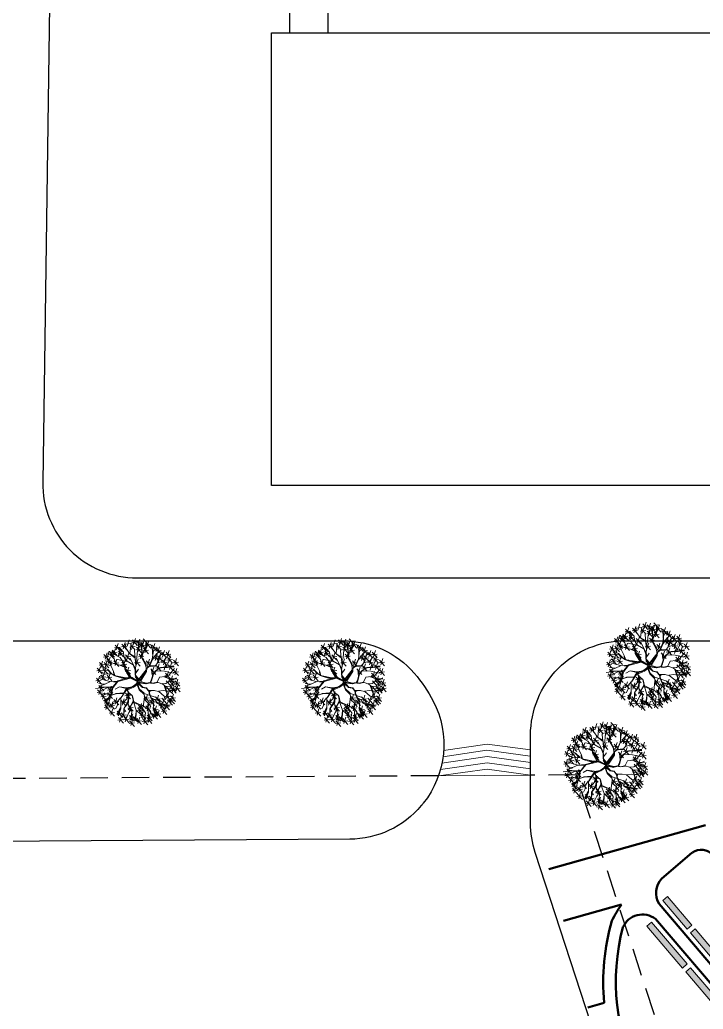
# Model space of a CAD drawing. Header units: metres. Extents: x 17323 to 19722, y -15306 to 10704.
# Drawn here: x 19136.8 to 19245.3, y -14877.5 to -14720.2 of the extents above; entities that cross this region are included whole.
import ezdxf

# ---------------------------------------------------------------- set-up
doc = ezdxf.new("R2010")
doc.units = ezdxf.units.M
doc.header["$LTSCALE"] = 35
doc.header["$MEASUREMENT"] = 0
doc.linetypes.add('HIDDEN2', pattern=[0.1875, 0.125, -0.0625])
doc.layers.get('0').update_dxf_attribs({"linetype": 'CONTINUOUS'})
for name, color, linetype in [('brop', 252, 'CONTINUOUS'), ('hidden 1', 154, 'HIDDEN2'), ('seating', 164, 'CONTINUOUS')]:
    doc.layers.add(name, color=color, linetype=linetype)
for name, color, linetype, lineweight in [('column', 82, 'CONTINUOUS', 18), ('LEADER TEXT', 146, 'CONTINUOUS', 20), ('road', 7, 'CONTINUOUS', 50), ('trees', 7, 'CONTINUOUS', 20)]:
    doc.layers.add(name, color=color, linetype=linetype, lineweight=lineweight)

# ---------------------------------------------------------------- blocks, each defined once
blk = doc.blocks.new('ARPLS027')
at = {"linetype": 'ByBlock'}
for p, q in [((-0.11, 0.522), (-0.181, 0.458)), ((-0.17, 0.506), (-0.089, 0.481)), ((-0.143, 0.528), (-0.135, 0.458)), ((-0.093, 0.548), (-0.085, 0.479)), ((-0.087, 0.509), (-0.079, 0.44)), ((0.038, 0.536), (-0.033, 0.473)), ((-0.022, 0.521), (0.059, 0.496)), ((0.005, 0.542), (0.013, 0.473)), ((0.166, 0.525), (0.095, 0.462)), ((0.106, 0.51), (0.187, 0.485)), ((0.133, 0.531), (0.141, 0.462)), ((-0.303, 0.43), (-0.374, 0.367)), ((-0.363, 0.414), (-0.282, 0.389)), ((-0.336, 0.436), (-0.328, 0.367)), ((-0.246, 0.431), (-0.317, 0.367)), ((-0.218, 0.36), (-0.311, 0.39)), ((-0.306, 0.415), (-0.225, 0.39)), ((-0.279, 0.437), (-0.271, 0.367)), ((-0.216, 0.364), (-0.27, 0.43)), ((-0.261, 0.43), (-0.218, 0.375)), ((-0.218, 0.375), (-0.253, 0.439)), ((-0.205, 0.368), (-0.246, 0.444)), ((-0.169, 0.473), (-0.241, 0.41)), ((-0.229, 0.458), (-0.149, 0.433)), ((-0.149, 0.393), (-0.22, 0.33)), ((-0.202, 0.479), (-0.194, 0.41)), ((-0.181, 0.399), (-0.173, 0.33)), ((-0.163, 0.409), (-0.175, 0.435)), ((-0.173, 0.325), (-0.158, 0.43)), ((-0.158, 0.43), (-0.165, 0.478)), ((-0.083, 0.388), (-0.154, 0.325)), ((-0.081, 0.388), (-0.128, 0.486)), ((-0.054, 0.503), (-0.125, 0.44)), ((-0.116, 0.394), (-0.108, 0.325)), ((-0.114, 0.488), (-0.033, 0.463)), ((-0.081, 0.454), (-0.087, 0.497)), ((-0.087, 0.34), (-0.078, 0.394)), ((-0.081, 0.497), (-0.077, 0.456)), ((-0.078, 0.394), (-0.081, 0.454)), ((-0.078, 0.377), (-0.072, 0.499)), ((-0.04, 0.426), (-0.064, 0.497)), ((-0.038, 0.428), (-0.029, 0.504)), ((-0.008, 0.364), (-0.038, 0.428)), ((-0.006, 0.364), (0.035, 0.504)), ((0.077, 0.4), (0.006, 0.337)), ((0.078, 0.478), (0.007, 0.415)), ((0.018, 0.385), (0.098, 0.36)), ((0.019, 0.463), (0.099, 0.438)), ((0.044, 0.406), (0.052, 0.337)), ((0.046, 0.484), (0.054, 0.415)), ((0.089, 0.424), (0.061, 0.501)), ((0.093, 0.338), (0.089, 0.424)), ((0.091, 0.426), (0.123, 0.484)), ((0.163, 0.452), (0.092, 0.389)), ((0.093, 0.351), (0.147, 0.392)), ((0.095, 0.338), (0.147, 0.39)), ((0.103, 0.437), (0.184, 0.412)), ((0.13, 0.458), (0.138, 0.389)), ((0.147, 0.39), (0.181, 0.465)), ((0.236, 0.496), (0.165, 0.433)), ((0.24, 0.438), (0.169, 0.375)), ((0.176, 0.48), (0.257, 0.456)), ((0.18, 0.423), (0.261, 0.398)), ((0.192, 0.349), (0.3, 0.398)), ((0.203, 0.502), (0.211, 0.433)), ((0.207, 0.444), (0.215, 0.375)), ((0.284, 0.402), (0.213, 0.339)), ((0.224, 0.386), (0.305, 0.361)), ((0.25, 0.364), (0.259, 0.422)), ((0.251, 0.408), (0.259, 0.339)), ((0.341, 0.439), (0.27, 0.376)), ((0.281, 0.423), (0.362, 0.399)), ((0.301, 0.397), (0.382, 0.372)), ((0.308, 0.445), (0.316, 0.376)), ((-0.464, 0.255), (-0.535, 0.192)), ((-0.497, 0.261), (-0.489, 0.192)), ((-0.382, 0.269), (-0.454, 0.206)), ((-0.375, 0.367), (-0.446, 0.304)), ((-0.442, 0.254), (-0.362, 0.229)), ((-0.435, 0.351), (-0.354, 0.327)), ((-0.352, 0.226), (-0.435, 0.263)), ((-0.352, 0.229), (-0.427, 0.265)), ((-0.337, 0.229), (-0.42, 0.274)), ((-0.415, 0.275), (-0.407, 0.206)), ((-0.408, 0.373), (-0.4, 0.304)), ((-0.286, 0.367), (-0.357, 0.303)), ((-0.308, 0.267), (-0.352, 0.291)), ((-0.346, 0.351), (-0.265, 0.326)), ((-0.287, 0.323), (-0.332, 0.373)), ((-0.319, 0.373), (-0.311, 0.303)), ((-0.27, 0.267), (-0.308, 0.267)), ((-0.233, 0.313), (-0.304, 0.25)), ((-0.292, 0.298), (-0.212, 0.273)), ((-0.266, 0.27), (-0.287, 0.323)), ((-0.266, 0.319), (-0.258, 0.25)), ((-0.212, 0.229), (-0.266, 0.27)), ((-0.169, 0.34), (-0.216, 0.364)), ((-0.208, 0.377), (-0.128, 0.353)), ((-0.169, 0.345), (-0.205, 0.368)), ((-0.156, 0.287), (-0.173, 0.325)), ((-0.173, 0.325), (-0.156, 0.27)), ((-0.13, 0.342), (-0.169, 0.345)), ((-0.098, 0.336), (-0.169, 0.34)), ((-0.156, 0.27), (-0.158, 0.196)), ((-0.149, 0.192), (-0.156, 0.287)), ((-0.143, 0.373), (-0.062, 0.348)), ((-0.087, 0.34), (-0.13, 0.342)), ((-0.072, 0.241), (-0.102, 0.295)), ((-0.004, 0.261), (-0.098, 0.336)), ((-0.081, 0.347), (-0.078, 0.332)), ((-0.07, 0.321), (-0.078, 0.377)), ((0.003, 0.263), (-0.07, 0.321)), ((-0.012, 0.276), (-0.006, 0.362)), ((0.001, 0.267), (-0.008, 0.364)), ((0.037, 0.102), (-0.004, 0.261)), ((0.033, 0.164), (0.003, 0.263)), ((0.031, 0.179), (0.067, 0.3)), ((0.044, 0.16), (0.072, 0.308)), ((0.072, 0.308), (0.093, 0.338)), ((0.074, 0.302), (0.121, 0.317)), ((0.08, 0.315), (0.123, 0.319)), ((0.121, 0.317), (0.192, 0.349)), ((0.259, 0.313), (0.188, 0.25)), ((0.194, 0.351), (0.198, 0.379)), ((0.198, 0.207), (0.214, 0.276)), ((0.199, 0.298), (0.28, 0.273)), ((0.211, 0.28), (0.233, 0.34)), ((0.214, 0.276), (0.286, 0.31)), ((0.218, 0.289), (0.284, 0.308)), ((0.226, 0.319), (0.234, 0.25)), ((0.233, 0.34), (0.25, 0.364)), ((0.252, 0.147), (0.278, 0.265)), ((0.286, 0.31), (0.34, 0.366)), ((0.3, 0.233), (0.34, 0.304)), ((0.377, 0.369), (0.305, 0.306)), ((0.306, 0.332), (0.344, 0.36)), ((0.306, 0.327), (0.349, 0.351)), ((0.383, 0.253), (0.312, 0.19)), ((0.315, 0.258), (0.395, 0.233)), ((0.317, 0.353), (0.397, 0.329)), ((0.395, 0.332), (0.324, 0.269)), ((0.336, 0.317), (0.416, 0.292)), ((0.34, 0.304), (0.374, 0.33)), ((0.344, 0.375), (0.352, 0.306)), ((0.35, 0.259), (0.358, 0.19)), ((0.362, 0.338), (0.37, 0.269)), ((0.368, 0.19), (0.42, 0.259)), ((0.459, 0.298), (0.388, 0.234)), ((0.399, 0.282), (0.48, 0.257)), ((0.426, 0.304), (0.434, 0.234)), ((-0.461, 0.183), (-0.532, 0.119)), ((-0.524, 0.24), (-0.443, 0.215)), ((-0.521, 0.167), (-0.44, 0.142)), ((-0.494, 0.189), (-0.486, 0.119)), ((-0.401, 0.121), (-0.48, 0.158)), ((-0.404, 0.218), (-0.475, 0.154)), ((-0.412, 0.186), (-0.463, 0.207)), ((-0.463, 0.202), (-0.383, 0.177)), ((-0.436, 0.224), (-0.428, 0.154)), ((-0.352, 0.186), (-0.412, 0.186)), ((-0.353, 0.184), (-0.386, 0.16)), ((-0.313, 0.129), (-0.384, 0.066)), ((-0.261, 0.063), (-0.366, 0.132)), ((-0.295, 0.13), (-0.362, 0.091)), ((-0.216, 0.226), (-0.352, 0.226)), ((-0.27, 0.138), (-0.352, 0.186)), ((-0.287, 0.136), (-0.351, 0.184)), ((-0.346, 0.135), (-0.338, 0.066)), ((-0.248, 0.221), (-0.319, 0.158)), ((-0.308, 0.206), (-0.227, 0.181)), ((-0.216, 0.121), (-0.295, 0.13)), ((-0.22, 0.128), (-0.287, 0.136)), ((-0.281, 0.227), (-0.273, 0.158)), ((-0.201, 0.128), (-0.272, 0.19)), ((-0.205, 0.123), (-0.27, 0.138)), ((-0.154, 0.165), (-0.225, 0.102)), ((-0.13, 0.175), (-0.216, 0.226)), ((-0.214, 0.15), (-0.133, 0.125)), ((-0.107, 0.149), (-0.208, 0.218)), ((-0.143, 0.132), (-0.205, 0.123)), ((-0.187, 0.171), (-0.179, 0.102)), ((-0.139, 0.132), (-0.184, 0.078)), ((-0.152, 0.13), (-0.184, 0.078)), ((-0.113, 0.149), (-0.143, 0.132)), ((-0.111, 0.14), (-0.139, 0.132)), ((-0.087, 0.147), (-0.13, 0.175)), ((-0.111, 0.14), (-0.085, 0.08)), ((-0.096, 0.125), (-0.107, 0.149)), ((-0.094, 0.155), (-0.074, 0.239)), ((-0.078, 0.072), (-0.094, 0.145)), ((-0.074, 0.078), (-0.087, 0.147)), ((-0.085, 0.153), (-0.072, 0.241)), ((0.044, 0.155), (0.033, 0.164)), ((0.046, 0.095), (0.035, 0.153)), ((0.037, 0.166), (0.05, 0.218)), ((0.05, 0.095), (0.044, 0.155)), ((0.05, 0.119), (0.147, 0.175)), ((0.055, 0.106), (0.132, 0.158)), ((0.057, 0.095), (0.151, 0.17)), ((0.159, 0.163), (0.088, 0.1)), ((0.099, 0.148), (0.18, 0.123)), ((0.126, 0.169), (0.134, 0.1)), ((0.147, 0.175), (0.19, 0.179)), ((0.151, 0.17), (0.207, 0.175)), ((0.242, 0.21), (0.171, 0.146)), ((0.177, 0.179), (0.203, 0.237)), ((0.182, 0.194), (0.263, 0.169)), ((0.19, 0.179), (0.198, 0.207)), ((0.207, 0.175), (0.239, 0.188)), ((0.207, 0.065), (0.254, 0.145)), ((0.209, 0.216), (0.217, 0.146)), ((0.239, 0.188), (0.3, 0.233)), ((0.254, 0.145), (0.315, 0.184)), ((0.257, 0.16), (0.317, 0.186)), ((0.338, 0.163), (0.267, 0.1)), ((0.278, 0.148), (0.359, 0.123)), ((0.305, 0.169), (0.313, 0.1)), ((0.315, 0.184), (0.368, 0.19)), ((0.317, 0.184), (0.353, 0.248)), ((0.323, 0.238), (0.404, 0.213)), ((0.347, 0.108), (0.422, 0.162)), ((0.368, 0.19), (0.431, 0.246)), ((0.472, 0.21), (0.401, 0.146)), ((0.412, 0.194), (0.493, 0.169)), ((0.422, 0.162), (0.469, 0.164)), ((0.439, 0.216), (0.447, 0.146)), ((0.446, 0.144), (0.527, 0.119)), ((0.473, 0.166), (0.481, 0.097)), ((-0.508, 0.112), (-0.579, 0.049)), ((-0.568, 0.097), (-0.487, 0.072)), ((-0.481, 0.023), (-0.552, -0.04)), ((-0.541, 0.118), (-0.533, 0.049)), ((-0.54, 0.008), (-0.46, -0.017)), ((-0.45, 0.071), (-0.521, 0.008)), ((-0.513, 0.029), (-0.505, -0.04)), ((-0.438, 0.113), (-0.509, 0.05)), ((-0.509, 0.056), (-0.429, 0.031)), ((-0.506, 0.031), (-0.381, 0.027)), ((-0.375, 0.027), (-0.504, 0.037)), ((-0.426, 0.089), (-0.502, 0.08)), ((-0.498, 0.098), (-0.417, 0.073)), ((-0.497, 0.089), (-0.454, 0.091)), ((-0.396, 0.085), (-0.495, 0.102)), ((-0.483, 0.077), (-0.475, 0.008)), ((-0.471, 0.119), (-0.463, 0.05)), ((-0.369, 0.027), (-0.423, -0.029)), ((-0.344, 0.008), (-0.415, -0.055)), ((-0.36, 0.091), (-0.401, 0.121)), ((-0.362, 0.091), (-0.396, 0.085)), ((-0.377, 0.014), (-0.369, -0.055)), ((-0.373, 0.113), (-0.292, 0.089)), ((-0.266, 0.063), (-0.369, 0.027)), ((-0.341, 0.006), (-0.333, -0.063)), ((-0.276, 0.057), (-0.31, -0.036)), ((-0.265, 0.055), (-0.306, -0.033)), ((-0.302, 0.093), (-0.252, 0.068)), ((-0.184, 0.078), (-0.266, 0.063)), ((-0.263, 0.057), (-0.188, 0.074)), ((-0.16, 0.123), (-0.21, 0.123)), ((-0.046, 0.014), (-0.113, -0.012)), ((-0.04, 0.005), (-0.111, -0.014)), ((-0.038, 0.007), (-0.081, 0.068)), ((-0.042, 0.022), (-0.078, 0.072)), ((-0.008, 0.005), (-0.076, -0.055)), ((-0.04, 0.031), (-0.074, 0.078)), ((-0.074, -0.046), (-0.031, 0.012)), ((-0.021, 0.007), (-0.074, -0.046)), ((-0.006, 0.005), (-0.042, 0.022)), ((-0.006, 0.005), (-0.04, 0.031)), ((-0.008, 0.005), (-0.033, -0.1)), ((-0.008, 0.005), (0.037, 0.102)), ((-0.008, 0.005), (0.046, 0.095)), ((-0.008, 0.005), (0.005, -0.031)), ((0.007, 0.018), (0.003, 0.005)), ((0.003, 0.005), (0.011, -0.029)), ((0.011, -0.029), (0.016, 0.005)), ((0.016, 0.031), (0.05, 0.089)), ((0.016, 0.012), (0.059, 0.04)), ((0.016, 0.005), (0.016, 0.031)), ((0.018, 0.003), (0.05, 0.029)), ((0.027, -0.005), (0.076, 0.035)), ((0.05, 0.029), (0.08, 0.04)), ((0.076, 0.035), (0.098, 0.035)), ((0.08, 0.04), (0.147, 0.04)), ((0.098, 0.035), (0.151, -0.003)), ((0.11, 0.029), (0.156, 0.037)), ((0.141, 0.04), (0.207, 0.065)), ((0.147, 0.04), (0.19, 0.031)), ((0.164, 0.04), (0.209, 0.065)), ((0.19, 0.031), (0.295, 0.04)), ((0.265, 0.042), (0.193, -0.021)), ((0.205, 0.027), (0.285, 0.002)), ((0.214, 0.065), (0.293, 0.106)), ((0.227, 0.031), (0.272, 0.029)), ((0.232, 0.048), (0.24, -0.021)), ((0.261, 0.035), (0.293, 0.018)), ((0.293, 0.018), (0.358, 0.014)), ((0.295, 0.04), (0.347, 0.108)), ((0.302, 0.042), (0.381, 0.05)), ((0.312, 0.046), (0.351, 0.113)), ((0.351, 0.108), (0.484, 0.093)), ((0.358, 0.014), (0.491, -0.01)), ((0.434, 0.023), (0.363, -0.04)), ((0.374, 0.008), (0.455, -0.017)), ((0.381, 0.05), (0.411, 0.048)), ((0.466, 0.102), (0.395, 0.039)), ((0.401, 0.029), (0.409, -0.04)), ((0.406, 0.087), (0.487, 0.062)), ((0.433, 0.108), (0.441, 0.039)), ((0.516, 0.023), (0.445, -0.04)), ((0.526, 0.077), (0.454, 0.014)), ((0.457, 0.008), (0.537, -0.017)), ((0.466, 0.062), (0.546, 0.037)), ((0.484, 0.029), (0.492, -0.04)), ((0.493, 0.083), (0.501, 0.014)), ((-0.485, -0.055), (-0.556, -0.119)), ((-0.544, -0.071), (-0.464, -0.096)), ((-0.469, -0.11), (-0.54, -0.173)), ((-0.529, -0.125), (-0.448, -0.15)), ((-0.517, -0.049), (-0.509, -0.119)), ((-0.436, -0.112), (-0.507, -0.175)), ((-0.423, -0.029), (-0.502, -0.068)), ((-0.502, -0.104), (-0.494, -0.173)), ((-0.405, -0.091), (-0.489, -0.079)), ((-0.405, -0.023), (-0.476, -0.086)), ((-0.469, -0.106), (-0.461, -0.175)), ((-0.465, -0.038), (-0.384, -0.063)), ((-0.386, -0.126), (-0.461, -0.128)), ((-0.438, -0.017), (-0.43, -0.086)), ((-0.328, -0.117), (-0.429, -0.13)), ((-0.353, -0.055), (-0.405, -0.091)), ((-0.404, -0.008), (-0.323, -0.032)), ((-0.317, -0.094), (-0.388, -0.157)), ((-0.308, 0), (-0.379, -0.063)), ((-0.377, -0.11), (-0.296, -0.135)), ((-0.304, -0.038), (-0.371, -0.139)), ((-0.368, -0.015), (-0.287, -0.04)), ((-0.306, -0.033), (-0.353, -0.055)), ((-0.35, -0.088), (-0.342, -0.157)), ((-0.203, -0.076), (-0.33, -0.061)), ((-0.28, -0.126), (-0.328, -0.117)), ((-0.24, -0.081), (-0.28, -0.126)), ((-0.19, -0.075), (-0.262, -0.138)), ((-0.25, -0.09), (-0.169, -0.115)), ((-0.16, -0.072), (-0.24, -0.081)), ((-0.223, -0.069), (-0.215, -0.138)), ((-0.156, -0.074), (-0.207, -0.227)), ((-0.113, -0.012), (-0.171, -0.072)), ((-0.111, -0.014), (-0.16, -0.072)), ((-0.152, -0.072), (-0.1, -0.012)), ((-0.089, -0.1), (-0.124, -0.13)), ((-0.1, -0.113), (-0.124, -0.132)), ((-0.085, -0.104), (-0.1, -0.113)), ((-0.079, -0.044), (-0.089, -0.1)), ((-0.076, -0.055), (-0.085, -0.104)), ((-0.021, -0.01), (-0.035, -0.096)), ((-0.033, -0.1), (-0.021, -0.154)), ((-0.005, -0.031), (-0.025, -0.098)), ((-0.025, -0.098), (-0.016, -0.15)), ((0.005, -0.031), (0.121, -0.105)), ((0.02, -0.001), (0.145, -0.098)), ((0.022, -0.034), (0.02, -0.012)), ((0.02, -0.012), (0.117, -0.085)), ((0.115, -0.094), (0.022, -0.034)), ((0.117, -0.085), (0.033, -0.031)), ((0.145, -0.098), (0.115, -0.094)), ((0.121, -0.105), (0.162, -0.107)), ((0.151, -0.098), (0.173, -0.098)), ((0.162, -0.107), (0.19, -0.141)), ((0.173, -0.098), (0.218, -0.087)), ((0.183, -0.111), (0.198, -0.141)), ((0.185, -0.111), (0.229, -0.09)), ((0.261, -0.1), (0.189, -0.163)), ((0.201, -0.115), (0.282, -0.14)), ((0.218, -0.087), (0.3, -0.04)), ((0.228, -0.094), (0.236, -0.163)), ((0.229, -0.09), (0.297, -0.046)), ((0.344, -0.008), (0.273, -0.071)), ((0.284, -0.023), (0.365, -0.048)), ((0.297, -0.046), (0.355, -0.057)), ((0.3, -0.04), (0.349, -0.051)), ((0.311, -0.002), (0.319, -0.071)), ((0.349, -0.051), (0.458, -0.04)), ((0.42, -0.065), (0.349, -0.129)), ((0.355, -0.057), (0.443, -0.094)), ((0.437, -0.1), (0.357, -0.061)), ((0.361, -0.081), (0.441, -0.106)), ((0.452, -0.031), (0.362, -0.049)), ((0.388, -0.059), (0.395, -0.129)), ((0.485, -0.028), (0.414, -0.091)), ((0.493, -0.093), (0.422, -0.157)), ((0.425, -0.044), (0.506, -0.069)), ((0.434, -0.109), (0.514, -0.134)), ((0.475, -0.111), (0.437, -0.1)), ((0.48, -0.105), (0.439, -0.096)), ((0.443, -0.094), (0.484, -0.096)), ((0.452, -0.022), (0.46, -0.091)), ((0.493, -0.036), (0.452, -0.031)), ((0.458, -0.04), (0.491, -0.051)), ((0.46, -0.087), (0.468, -0.157)), ((0.493, -0.042), (0.467, -0.038)), ((0.539, -0.061), (0.468, -0.124)), ((0.506, -0.055), (0.514, -0.124)), ((-0.496, -0.127), (-0.415, -0.152)), ((-0.45, -0.13), (-0.487, -0.139)), ((-0.415, -0.178), (-0.487, -0.242)), ((-0.429, -0.13), (-0.482, -0.145)), ((-0.475, -0.194), (-0.394, -0.219)), ((-0.371, -0.139), (-0.463, -0.195)), ((-0.392, -0.224), (-0.463, -0.287)), ((-0.451, -0.239), (-0.371, -0.264)), ((-0.448, -0.172), (-0.44, -0.242)), ((-0.349, -0.188), (-0.446, -0.218)), ((-0.403, -0.214), (-0.446, -0.223)), ((-0.439, -0.231), (-0.403, -0.214)), ((-0.435, -0.24), (-0.356, -0.192)), ((-0.424, -0.218), (-0.416, -0.287)), ((-0.337, -0.19), (-0.408, -0.254)), ((-0.396, -0.206), (-0.316, -0.231)), ((-0.37, -0.184), (-0.362, -0.254)), ((-0.263, -0.195), (-0.349, -0.188)), ((-0.278, -0.128), (-0.328, -0.16)), ((-0.27, -0.227), (-0.31, -0.392)), ((-0.238, -0.142), (-0.309, -0.205)), ((-0.274, -0.225), (-0.304, -0.278)), ((-0.298, -0.157), (-0.217, -0.182)), ((-0.237, -0.214), (-0.274, -0.225)), ((-0.202, -0.217), (-0.273, -0.28)), ((-0.271, -0.136), (-0.263, -0.205)), ((-0.207, -0.227), (-0.265, -0.293)), ((-0.222, -0.162), (-0.263, -0.195)), ((-0.262, -0.233), (-0.181, -0.257)), ((-0.259, -0.197), (-0.222, -0.171)), ((-0.222, -0.171), (-0.244, -0.214)), ((-0.214, -0.165), (-0.237, -0.214)), ((-0.235, -0.211), (-0.227, -0.28)), ((-0.158, -0.137), (-0.222, -0.162)), ((-0.154, -0.141), (-0.214, -0.165)), ((-0.124, -0.132), (-0.158, -0.137)), ((-0.128, -0.145), (-0.154, -0.141)), ((-0.121, -0.197), (-0.132, -0.259)), ((-0.128, -0.132), (-0.121, -0.197)), ((-0.121, -0.205), (-0.119, -0.134)), ((-0.014, -0.244), (-0.033, -0.298)), ((-0.025, -0.156), (-0.029, -0.188)), ((-0.029, -0.188), (-0.018, -0.248)), ((-0.018, -0.162), (-0.027, -0.186)), ((-0.027, -0.186), (-0.012, -0.24)), ((-0.021, -0.154), (0.005, -0.169)), ((-0.016, -0.15), (0.014, -0.165)), ((-0.012, -0.24), (0.05, -0.27)), ((0.005, -0.169), (0.087, -0.192)), ((0.014, -0.165), (0.076, -0.184)), ((0.143, -0.169), (0.063, -0.18)), ((0.158, -0.157), (0.086, -0.221)), ((0.087, -0.184), (0.132, -0.22)), ((0.087, -0.192), (0.13, -0.227)), ((0.089, -0.184), (0.143, -0.169)), ((0.098, -0.173), (0.178, -0.198)), ((0.13, -0.227), (0.126, -0.334)), ((0.199, -0.227), (0.128, -0.29)), ((0.134, -0.223), (0.175, -0.287)), ((0.14, -0.242), (0.22, -0.267)), ((0.167, -0.221), (0.175, -0.29)), ((0.188, -0.143), (0.192, -0.214)), ((0.19, -0.141), (0.286, -0.184)), ((0.192, -0.214), (0.233, -0.246)), ((0.201, -0.214), (0.194, -0.145)), ((0.198, -0.141), (0.284, -0.177)), ((0.233, -0.246), (0.257, -0.321)), ((0.239, -0.253), (0.325, -0.276)), ((0.244, -0.246), (0.33, -0.274)), ((0.324, -0.2), (0.253, -0.263)), ((0.324, -0.246), (0.253, -0.309)), ((0.265, -0.215), (0.345, -0.24)), ((0.28, -0.186), (0.349, -0.233)), ((0.284, -0.177), (0.389, -0.191)), ((0.286, -0.184), (0.396, -0.182)), ((0.291, -0.194), (0.299, -0.263)), ((0.291, -0.24), (0.299, -0.309)), ((0.416, -0.229), (0.345, -0.292)), ((0.349, -0.233), (0.392, -0.289)), ((0.357, -0.244), (0.437, -0.269)), ((0.384, -0.223), (0.392, -0.292)), ((0.459, -0.171), (0.388, -0.234)), ((0.389, -0.191), (0.424, -0.244)), ((0.396, -0.182), (0.469, -0.158)), ((0.399, -0.186), (0.48, -0.211)), ((0.426, -0.165), (0.434, -0.234)), ((-0.354, -0.299), (-0.425, -0.363)), ((-0.413, -0.315), (-0.333, -0.34)), ((-0.304, -0.278), (-0.386, -0.317)), ((-0.386, -0.293), (-0.378, -0.363)), ((-0.296, -0.332), (-0.368, -0.395)), ((-0.284, -0.269), (-0.356, -0.332)), ((-0.356, -0.348), (-0.275, -0.373)), ((-0.344, -0.284), (-0.264, -0.309)), ((-0.329, -0.326), (-0.321, -0.395)), ((-0.317, -0.263), (-0.309, -0.332)), ((-0.289, -0.257), (-0.315, -0.384)), ((-0.31, -0.339), (-0.302, -0.408)), ((-0.237, -0.373), (-0.308, -0.437)), ((-0.219, -0.298), (-0.29, -0.361)), ((-0.279, -0.313), (-0.198, -0.338)), ((-0.27, -0.367), (-0.262, -0.437)), ((-0.239, -0.342), (-0.158, -0.367)), ((-0.068, -0.341), (-0.227, -0.39)), ((-0.222, -0.365), (-0.141, -0.39)), ((-0.216, -0.386), (-0.055, -0.328)), ((-0.19, -0.328), (-0.197, -0.422)), ((-0.132, -0.259), (-0.19, -0.328)), ((-0.093, -0.375), (-0.164, -0.438)), ((-0.067, -0.353), (-0.139, -0.416)), ((-0.121, -0.317), (-0.132, -0.397)), ((-0.13, -0.255), (-0.121, -0.317)), ((-0.126, -0.369), (-0.118, -0.438)), ((-0.1, -0.347), (-0.092, -0.416)), ((-0.066, -0.341), (-0.072, -0.405)), ((-0.031, -0.302), (-0.066, -0.341)), ((0.005, -0.355), (-0.066, -0.418)), ((-0.033, -0.298), (-0.029, -0.352)), ((-0.029, -0.352), (-0.001, -0.397)), ((0.052, -0.343), (0.029, -0.394)), ((0.101, -0.344), (0.03, -0.407)), ((0.059, -0.341), (0.031, -0.399)), ((0.042, -0.359), (0.122, -0.384)), ((0.05, -0.27), (0.059, -0.341)), ((0.055, -0.324), (0.052, -0.343)), ((0.059, -0.341), (0.078, -0.39)), ((0.068, -0.338), (0.076, -0.407)), ((0.126, -0.334), (0.102, -0.444)), ((0.146, -0.327), (0.226, -0.352)), ((0.171, -0.296), (0.175, -0.362)), ((0.181, -0.455), (0.173, -0.366)), ((0.174, -0.376), (0.182, -0.445)), ((0.175, -0.287), (0.181, -0.352)), ((0.175, -0.362), (0.19, -0.453)), ((0.179, -0.352), (0.196, -0.453)), ((0.181, -0.352), (0.27, -0.403)), ((0.269, -0.303), (0.197, -0.367)), ((0.209, -0.319), (0.289, -0.344)), ((0.301, -0.371), (0.23, -0.434)), ((0.236, -0.297), (0.244, -0.367)), ((0.257, -0.321), (0.31, -0.362)), ((0.265, -0.261), (0.345, -0.286)), ((0.268, -0.365), (0.276, -0.434)), ((0.369, -0.353), (0.297, -0.416)), ((0.37, -0.294), (0.299, -0.357)), ((0.309, -0.369), (0.39, -0.393)), ((0.31, -0.309), (0.391, -0.334)), ((0.33, -0.274), (0.36, -0.319)), ((0.336, -0.347), (0.344, -0.416)), ((0.337, -0.288), (0.345, -0.357)), ((-0.22, -0.397), (-0.291, -0.46)), ((-0.227, -0.39), (-0.272, -0.418)), ((-0.187, -0.409), (-0.258, -0.472)), ((-0.253, -0.391), (-0.245, -0.46)), ((-0.247, -0.424), (-0.166, -0.449)), ((-0.22, -0.403), (-0.212, -0.472)), ((-0.197, -0.422), (-0.212, -0.444)), ((-0.083, -0.417), (-0.154, -0.48)), ((-0.143, -0.432), (-0.062, -0.457)), ((-0.072, -0.405), (-0.139, -0.478)), ((-0.065, -0.468), (-0.136, -0.531)), ((-0.125, -0.483), (-0.044, -0.508)), ((-0.124, -0.476), (-0.083, -0.422)), ((-0.116, -0.411), (-0.108, -0.48)), ((-0.072, -0.407), (-0.115, -0.48)), ((-0.098, -0.462), (-0.09, -0.531)), ((-0.075, -0.424), (0.005, -0.449)), ((0.005, -0.465), (-0.066, -0.528)), ((0.011, -0.39), (-0.06, -0.453)), ((-0.054, -0.48), (0.026, -0.505)), ((-0.048, -0.403), (-0.041, -0.472)), ((-0.028, -0.459), (-0.02, -0.528)), ((0.048, -0.393), (-0.024, -0.457)), ((-0.001, -0.397), (-0.014, -0.446)), ((-0.014, -0.446), (-0.008, -0.491)), ((-0.012, -0.409), (0.068, -0.434)), ((0.001, -0.397), (0.044, -0.487)), ((0.015, -0.387), (0.023, -0.457)), ((0.031, -0.399), (0.029, -0.489)), ((0.142, -0.449), (0.07, -0.512)), ((0.078, -0.39), (0.16, -0.459)), ((0.082, -0.465), (0.163, -0.49)), ((0.102, -0.444), (0.117, -0.476)), ((0.109, -0.443), (0.117, -0.512)), ((0.207, -0.382), (0.136, -0.445)), ((0.147, -0.397), (0.228, -0.422)), ((0.267, -0.448), (0.196, -0.511)), ((0.207, -0.463), (0.288, -0.488)), ((0.234, -0.442), (0.242, -0.511)), ((0.241, -0.386), (0.322, -0.411))]:
    blk.add_line(p, q, dxfattribs=at)
blk = doc.blocks.new('wr4grg')
at = {"layer": 'trees', "linetype": 'Continuous'}
h = blk.add_hatch(dxfattribs=at)
h.set_pattern_fill('AR-SAND', color=256, scale=0.194491, style=0)
h.set_pattern_definition([(37.5, (-1237483.87, -751791.586), (-0.311191524, 9.518642013), [0, -7.5089046, 0, -8.398116986, 0, -8.027611825]), (7.5, (-1237483.87, -751791.586), (8.74281871, 13.94159577), [0, -4.05085643, 0, -6.767894277, 0, -2.593536128]), (327.5, (-1237489.9465, -751791.586), (15.38408166, 0.027951934), [0, -2.470034408, 0, -8.892123867, 0, -11.609161715]), (317.5, (-1237489.946, -751791.586), (14.85047803, 4.33577243), [0, -1.235017204, 0, -5.8292812, 0, -6.6690929])])
h.paths.add_polyline_path([(-24989.7, 76747.8), (-24986.7, 76699.3), (-24977, 76699.9), (-24980, 76748.4)])
h.paths.add_polyline_path([(-24990.2, 76755.6), (-24980.5, 76756.2), (-24983.7, 76806.5), (-24993.4, 76805.9)])
h.paths.add_polyline_path([(-24934.1, 76844.3), (-24930.7, 76853.4), (-24857.7, 76826.4), (-24861.1, 76817.3)])
h.paths.add_polyline_path([(-24853.8, 76814.6), (-24850.4, 76823.7), (-24770.2, 76794), (-24773.6, 76784.9)])
h.paths.add_polyline_path([(-24917.8, 76886), (-24863.1, 76865.7), (-24859.7, 76874.8), (-24914.5, 76895.1)])
h.paths.add_polyline_path([(-24855.8, 76863), (-24806.8, 76844.9), (-24803.4, 76854), (-24852.4, 76872.1)])
h.paths.add_polyline_path([(-24799.5, 76842.2), (-24744.8, 76821.9), (-24741.4, 76831), (-24796.1, 76851.3)])
h.paths.add_polyline_path([(-24919.1, 76937.9), (-24925, 76945.7), (-24854.7, 76998.6), (-24848.9, 76990.8)])
h.paths.add_polyline_path([(-24917.8, 77007), (-24951.9, 76981.4), (-24957.7, 76989.1), (-24923.7, 77014.8)])
h.paths.add_polyline_path([(-24911.6, 77011.7), (-24917.5, 77019.5), (-24886.4, 77042.9), (-24880.6, 77035.1)])
h.paths.add_polyline_path([(-24848.4, 77059.3), (-24854.3, 77067.1), (-24799.9, 77108.1), (-24794.1, 77100.3)])
h.paths.add_polyline_path([(-24787.9, 77105), (-24793.7, 77112.8), (-24754.9, 77142), (-24749, 77134.3)])
edge = h.paths.add_edge_path()
edge.add_line((-24742.8, 77138.9), (-24748.7, 77146.7))
edge.add_line((-24748.7, 77146.7), (-24733.4, 77158.2))
edge.add_arc((-24542.8, 77261.6), 216.9, 197.1942, 208.4928, ccw=False)
edge.add_line((-24750, 77197.5), (-24740, 77198.3))
edge.add_arc((-24542.8, 77261.6), 207.1, 197.8096, 210.8039)
edge.add_line((-24720.7, 77155.6), (-24742.8, 77138.9))
edge = h.paths.add_edge_path()
edge.add_line((-24660.5, 77091.2), (-24666.3, 77083.4))
edge.add_arc((-24542.8, 77261.6), 216.9, 235.3013, 245.0897)
edge.add_line((-24634.2, 77065), (-24630.8, 77074.1))
edge.add_arc((-24542.8, 77261.6), 207.1, 235.3721, 244.8718, ccw=False)
h.paths.add_polyline_path([(-24757.2, 77059.9), (-24763, 77067.7), (-24724.2, 77097), (-24718.3, 77089.2)])
h.paths.add_polyline_path([(-24817.7, 77014.3), (-24823.6, 77022), (-24769.2, 77063), (-24763.4, 77055.2)])
edge = h.paths.add_edge_path()
edge.add_line((-24712.1, 77093.9), (-24718, 77101.6))
edge.add_line((-24718, 77101.6), (-24693.8, 77119.9))
edge.add_arc((-24542.8, 77261.6), 207.1, 223.2018, 233.2198)
edge.add_line((-24666.8, 77095.7), (-24672.6, 77087.9))
edge.add_arc((-24542.8, 77261.6), 216.9, 225.5129, 233.2415, ccw=False)
edge.add_line((-24694.8, 77106.9), (-24712.1, 77093.9))
at = {"layer": 'road'}
for p, q in [((-24657.1, 76924.5), (-24637.8, 76672.3)), ((-24946.1, 76888.1), (-24747.5, 76814.6)), ((-24712, 76831.7), (-24690.2, 76890.7)), ((-24953.5, 76870.2), (-24767.5, 76801.3)), ((-24728.3, 76759.4), (-24721.1, 76666)), ((-24862.6, 76681.7), (-24860.6, 76655.3))]:
    blk.add_line(p, q, dxfattribs=at)
for centre, radius, start, end in [((-24714, 76896.5), 24.5, 346.4954, 69.1969), ((-24742, 76848.4), 34.3, 260.706, 330.8417), ((-24785.1, 76773.3), 33, 313.5064, 57.7874), ((-24951.2, 77018.2), 328.5, 262.5097, 305.0887), ((-24945.2, 76916.8), 268, 317.7315, 324.0372), ((-24951.2, 77018.2), 348, 284.7544, 305.9607)]:
    blk.add_arc(centre, radius, start, end, dxfattribs=at)
at = {"layer": 'trees'}
for p, q in [((-24852.4, 76872.1), (-24803.4, 76854)), ((-24930.7, 76853.4), (-24857.7, 76826.4)), ((-24855.8, 76863), (-24806.8, 76844.9)), ((-24934.1, 76844.3), (-24861.1, 76817.3)), ((-24799.5, 76842.2), (-24744.8, 76821.9)), ((-24796.1, 76851.3), (-24741.4, 76831)), ((-24850.4, 76823.7), (-24770.2, 76794)), ((-24853.8, 76814.6), (-24773.6, 76784.9))]:
    blk.add_line(p, q, dxfattribs=at)
at = {"layer": 'trees', "linetype": 'Continuous', "flags": 128}
for points in [[(-24806.8, 76844.9), (-24803.4, 76854)], [(-24799.5, 76842.2), (-24796.1, 76851.3)], [(-24861.1, 76817.3), (-24857.7, 76826.4)], [(-24853.8, 76814.6), (-24850.4, 76823.7)], [(-24744.8, 76821.9), (-24741.4, 76831)], [(-24770.2, 76794), (-24773.6, 76784.9)]]:
    blk.add_lwpolyline(points, dxfattribs=at)

msp = doc.modelspace()

# ---------------------------------------------------------------- linework, layer by layer
at = {"ltscale": 5}
for p, q in [((19185.69, -14718.16), (19185.69, -14722.28)), ((19176.78, -14722.28), (19326.78, -14722.28)), ((19176.78, -14794.24), (19176.78, -14722.28)), ((19326.78, -14794.24), (19176.78, -14794.24))]:
    msp.add_line(p, q, dxfattribs=at)
at = {"layer": 'brop'}
for points in [[(18800.36, -14445.77), (18774.67, -14268.68), (18830.06, -14255.82), (18898.61, -14315.07), (18959, -14317.17), (18948.85, -14405.36), (19119.94, -14423.55), (19121.84, -14405.67), (19174.71, -14433.67), (19178.49, -14602.01), (19243.94, -14626.81), (19365.35, -14637.09), (19417.24, -14897.82), (19251.53, -14953.44), (19218.65, -14852.54, -0.078912), (19217.91, -14847.89), (19217.91, -14833.92, -0.414214), (19232.91, -14818.92), (19337.5, -14818.92)], [(19179.69, -14722.28), (19179.69, -14718.16, 0.414214), (19164.69, -14703.16), (19156.49, -14703.16, 0.410061), (19141.49, -14717.94), (19140.41, -14793.71, 0.418379), (19155.41, -14808.92), (19327.5, -14808.92, 0.414214), (19342.5, -14793.92), (19342.5, -14718.16, 0.414214), (19327.5, -14703.16)], [(19125.05, -14818.92), (19188.13, -14818.92, -0.216786), (19199.44, -14824.06, -0.060231), (19202.46, -14828.52, -0.29546), (19200.86, -14844.74, -0.006685), (19200.55, -14845.12, -0.219611), (19189.18, -14850.46), (19098.73, -14851.04, -0.447462), (19083.72, -14834.46), (19083.98, -14831.97, -0.387647), (19099.11, -14818.55), (19125.05, -14818.92, 0.0071), (19125.48, -14818.92, -0.0071)]]:
    msp.add_lwpolyline(points, format="xyb", dxfattribs=at)
at = {"layer": 'hidden 1'}
for points in [[(18938.21, -14410.36), (18937.76, -14414.24), (19128.83, -14434.55), (19130.23, -14421.43), (19164.84, -14439.76), (19168.65, -14608.97), (19241.7, -14636.66), (19357.01, -14646.42), (19405.71, -14891.14), (19257.91, -14940.75), (19225.16, -14840.23), (19217.91, -14840.27)], [(19203.28, -14840.37), (19100.72, -14841.03), (19103.56, -14818.61)]]:
    msp.add_lwpolyline(points, dxfattribs=at)
at = {"layer": 'LEADER TEXT', "ltscale": 5}
for p, q in [((19204, -14837.36), (19210.99, -14836.32)), ((19204.1, -14836.36), (19211.01, -14835.32)), ((19217.87, -14837.27), (19210.99, -14836.32)), ((19217.89, -14836.27), (19211.01, -14835.32)), ((19203.83, -14838.36), (19211.02, -14837.32)), ((19217.9, -14838.27), (19211.02, -14837.32)), ((19203.28, -14840.37), (19211.03, -14839.32)), ((19203.6, -14839.36), (19211.03, -14838.32)), ((19217.91, -14839.27), (19211.03, -14838.32)), ((19217.91, -14840.27), (19211.03, -14839.32)), ((19203.28, -14840.37), (19217.91, -14840.27))]:
    msp.add_line(p, q, dxfattribs=at)

# ---------------------------------------------------------------- block references
at = {"layer": 'column', "xscale": 12.45004200367167, "yscale": 12.45004200367167, "zscale": 12.45004200367167, "rotation": 90}
for p in [(19236.73, -14822.78), (19155.61, -14825.33), (19188.36, -14825.33), (19229.93, -14838.6)]:
    msp.add_blockref('ARPLS027', p, dxfattribs=at)
at = {"layer": 'seating', "xscale": -0.1021646018190125, "yscale": 0.1021646018190125, "zscale": 0.1021646018190125, "rotation": 290.1259411370016}
msp.add_blockref('wr4grg', (10999.83, -15187.08), dxfattribs=at)

doc.saveas('drawing.dxf')
